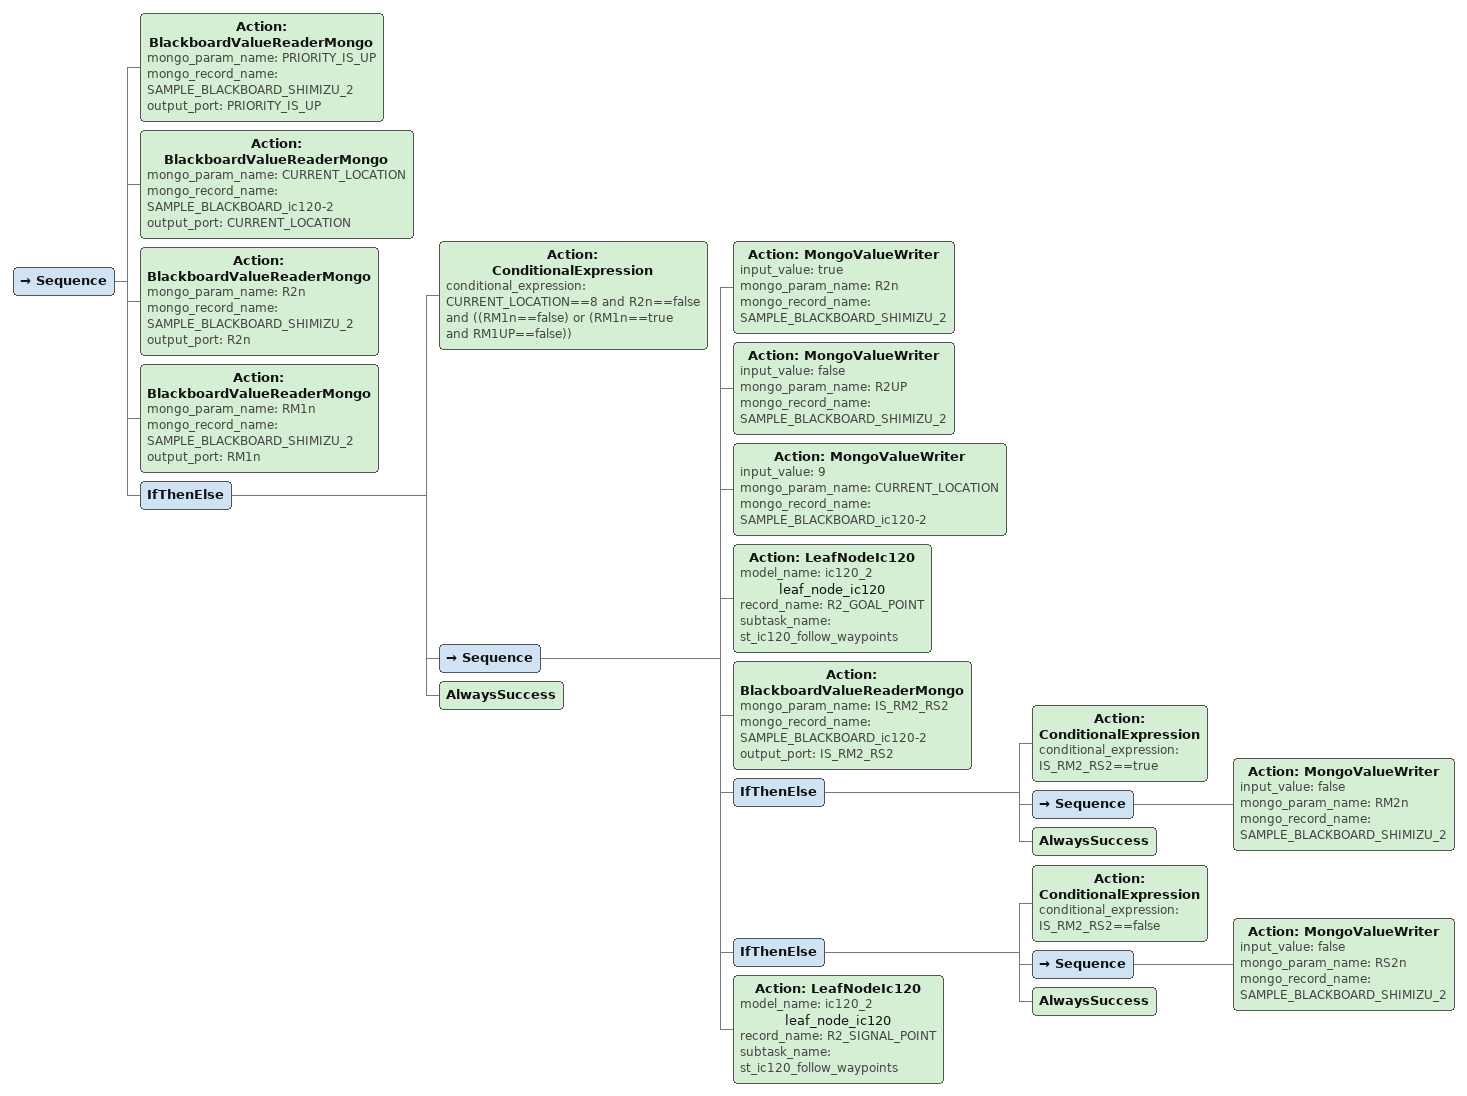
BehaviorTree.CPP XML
<Sequence>
    <Action ID="BlackboardValueReaderMongo" mongo_param_name="PRIORITY_IS_UP" mongo_record_name="SAMPLE_BLACKBOARD_SHIMIZU_2" output_port="PRIORITY_IS_UP"/>
    <Action ID="BlackboardValueReaderMongo" mongo_param_name="CURRENT_LOCATION" mongo_record_name="SAMPLE_BLACKBOARD_ic120-2" output_port="CURRENT_LOCATION"/>
    <Action ID="BlackboardValueReaderMongo" mongo_param_name="R2n" mongo_record_name="SAMPLE_BLACKBOARD_SHIMIZU_2" output_port="R2n"/>
    <Action ID="BlackboardValueReaderMongo" mongo_param_name="RM1n" mongo_record_name="SAMPLE_BLACKBOARD_SHIMIZU_2" output_port="RM1n"/>
    <IfThenElse>
        <Action ID="ConditionalExpression" conditional_expression="CURRENT_LOCATION==8 and R2n==false and  ((RM1n==false)  or (RM1n==true and RM1UP==false))"/>
        <Sequence>
            <Action ID="MongoValueWriter" input_value="true" mongo_param_name="R2n" mongo_record_name="SAMPLE_BLACKBOARD_SHIMIZU_2"/>
            <Action ID="MongoValueWriter" input_value="false" mongo_param_name="R2UP" mongo_record_name="SAMPLE_BLACKBOARD_SHIMIZU_2"/>
            <Action ID="MongoValueWriter" input_value="9" mongo_param_name="CURRENT_LOCATION" mongo_record_name="SAMPLE_BLACKBOARD_ic120-2"/>
            <Action ID="LeafNodeIc120" model_name="ic120_2" name="leaf_node_ic120" record_name="R2_GOAL_POINT" subtask_name="st_ic120_follow_waypoints"/>
            <Action ID="BlackboardValueReaderMongo" mongo_param_name="IS_RM2_RS2" mongo_record_name="SAMPLE_BLACKBOARD_ic120-2" output_port="IS_RM2_RS2"/>
            <IfThenElse>
                <Action ID="ConditionalExpression" conditional_expression="IS_RM2_RS2==true"/>
                <Sequence>
                    <Action ID="MongoValueWriter" input_value="false" mongo_param_name="RM2n" mongo_record_name="SAMPLE_BLACKBOARD_SHIMIZU_2"/>
                </Sequence>
                <AlwaysSuccess/>
            </IfThenElse>
            <IfThenElse>
                <Action ID="ConditionalExpression" conditional_expression="IS_RM2_RS2==false"/>
                <Sequence>
                    <Action ID="MongoValueWriter" input_value="false" mongo_param_name="RS2n" mongo_record_name="SAMPLE_BLACKBOARD_SHIMIZU_2"/>
                </Sequence>
                <AlwaysSuccess/>
            </IfThenElse>
            <Action ID="LeafNodeIc120" model_name="ic120_2" name="leaf_node_ic120" record_name="R2_SIGNAL_POINT" subtask_name="st_ic120_follow_waypoints"/>
        </Sequence>
        <AlwaysSuccess/>
    </IfThenElse>
</Sequence>
